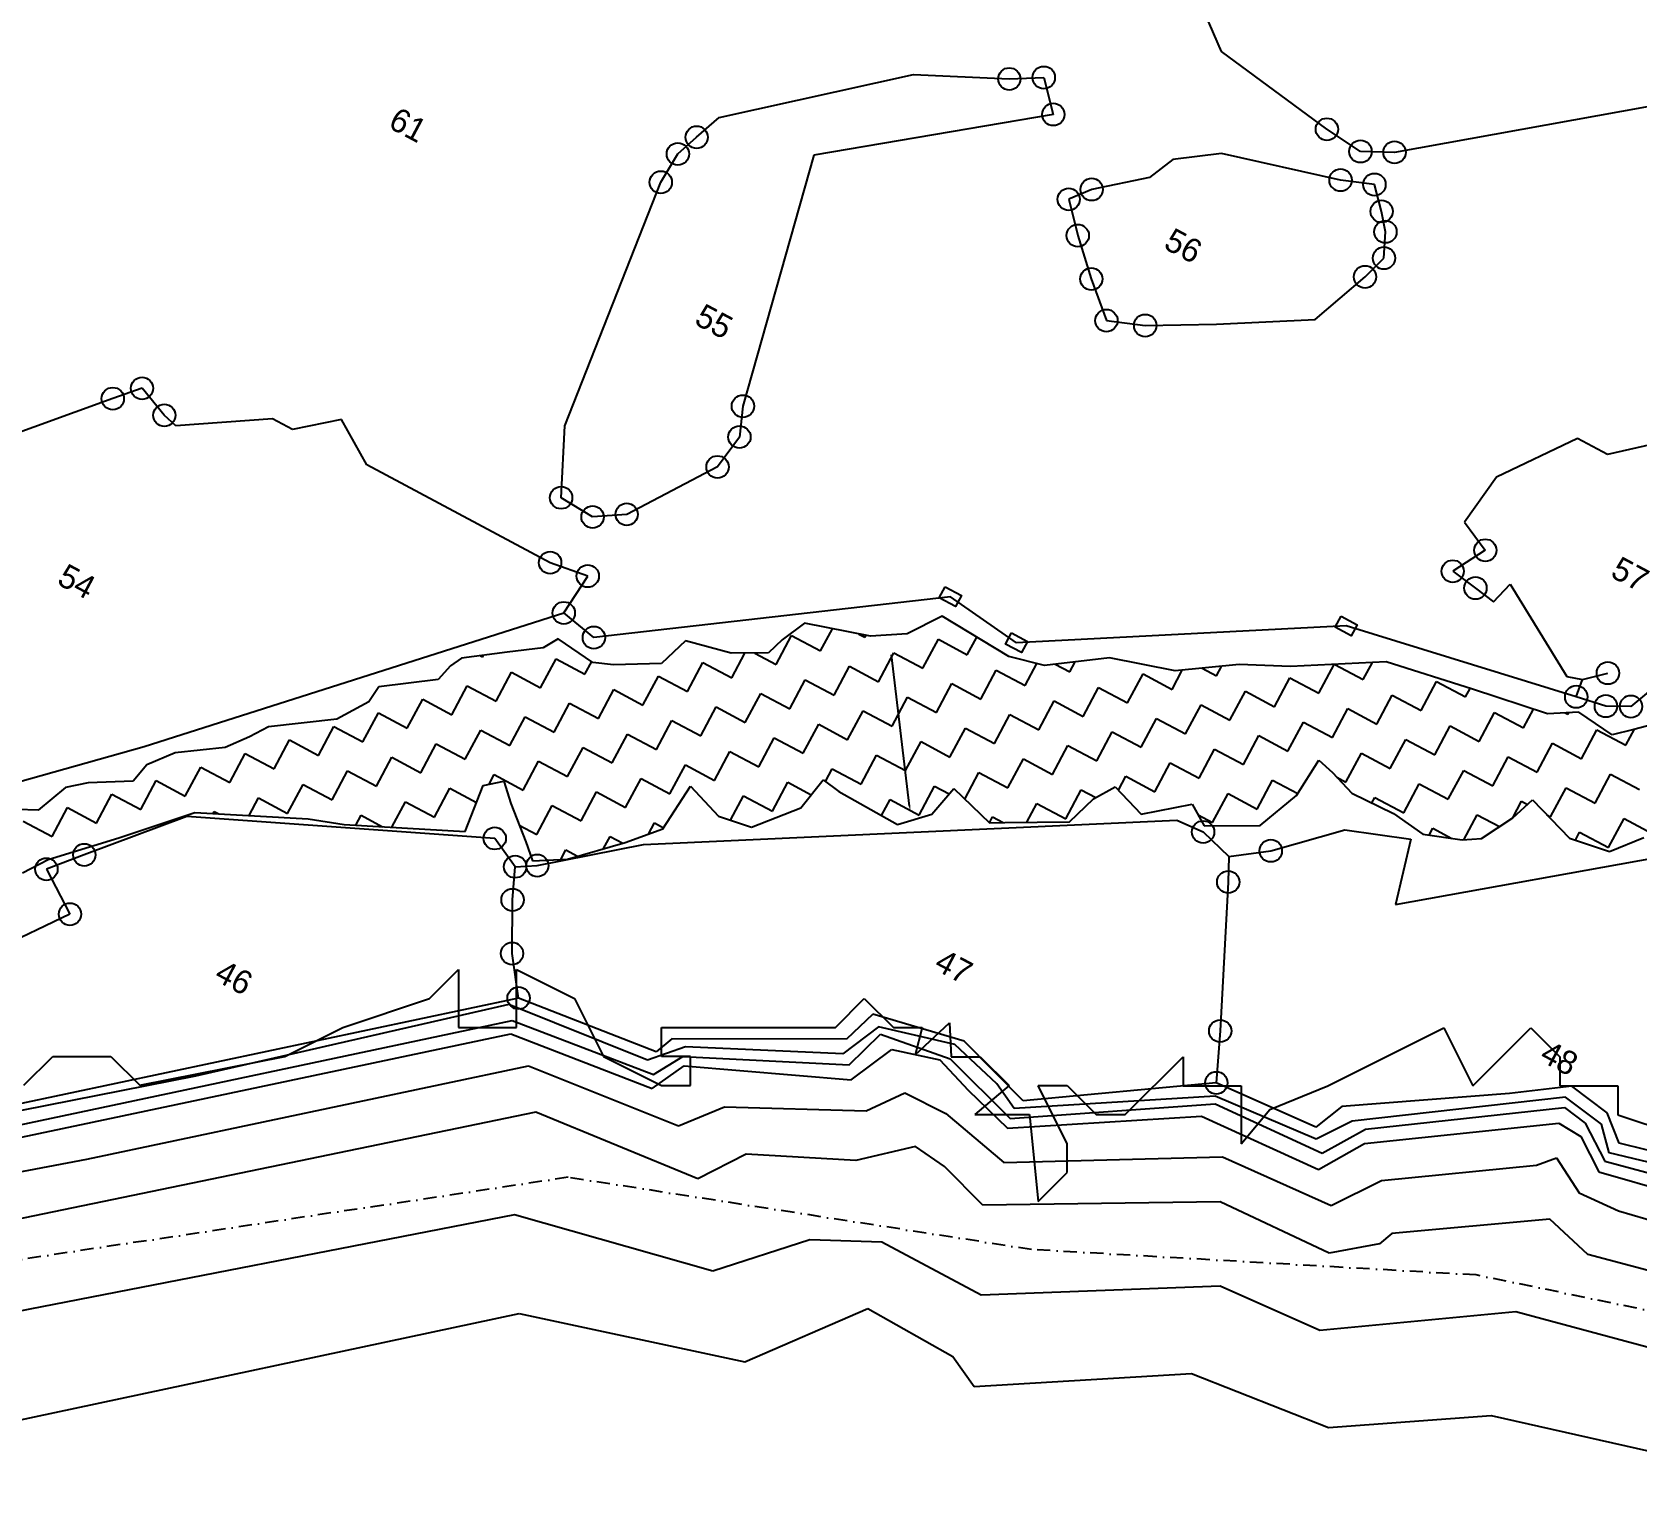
# Model space of a CAD drawing. Header units: metres. Extents: x 345339 to 348404, y 1759591 to 1762525.
# Drawn here: x 347132 to 347740, y 1759591 to 1760143 of the extents above; entities that cross this region are included whole.
import ezdxf

# ---------------------------------------------------------------- set-up
doc = ezdxf.new("R2010")
doc.units = ezdxf.units.M
doc.linetypes.add('DASHDOT', pattern=[1, 0.5, -0.25, 0, -0.25])
for name, color, linetype in [('LINE_WATER', 4, 'Continuous'), ('POLY_HATCH', 12, 'Continuous'), ('POLY_PARCEL', 6, 'Continuous'), ('POLY_WATER', 4, 'Continuous'), ('SYM_ARROW', 1, 'Continuous'), ('TEXT_PARCEL', 7, 'Continuous'), ('V_BOUND_STREAM_LINE', 7, 'DASHDOT'), ('VILLAGE BOUNDRY', 15, 'Continuous')]:
    doc.layers.add(name, color=color, linetype=linetype)
doc.styles.add('TEXT_MAP', font='')
doc.styles.get('TEXT_MAP').set_extended_font_data('Kruti Dev 050')

msp = doc.modelspace()

# ---------------------------------------------------------------- linework, layer by layer
for points in [[(347477.81, 1759932.47), (347483.92, 1759929.22), (347481.66, 1759924.99), (347475.55, 1759928.25)], [(347627.74, 1759921.37), (347633.85, 1759918.11), (347631.6, 1759913.89), (347625.49, 1759917.14)], [(347502.87, 1759915.03), (347508.98, 1759911.78), (347506.73, 1759907.55), (347500.62, 1759910.81)]]:
    msp.add_lwpolyline(points, close=True)
for centre in [(347502.06, 1760124.79), (347515.12, 1760125.33), (347518.73, 1760111.35), (347383.63, 1760102.71), (347622.38, 1760105.73), (347376.51, 1760096.38), (347635.08, 1760097.33), (347647.99, 1760096.99), (347370.05, 1760085.67), (347533.26, 1760082.95), (347627.55, 1760086.49), (347640.37, 1760084.82), (347524.56, 1760079.21), (347643.09, 1760074.64), (347527.98, 1760065.48), (347644.54, 1760066.92), (347643.98, 1760056.95), (347533.13, 1760049.04), (347636.81, 1760049.84), (347538.84, 1760033.28), (347553.54, 1760031.41), (347162.45, 1760003.74), (347173.53, 1760007.64), (347181.98, 1759997.42), (347401.16, 1760000.87), (347399.82, 1759989.2), (347391.53, 1759977.86), (347332.28, 1759966.21), (347344.21, 1759958.91), (347357.13, 1759959.91), (347682.38, 1759946.3), (347328.13, 1759941.61), (347342.37, 1759936.54), (347670.02, 1759938.35), (347678.65, 1759931.99), (347333.29, 1759922.57), (347344.68, 1759913.24), (347728.8, 1759899.77), (347716.82, 1759890.81), (347728.03, 1759887.29), (347737.55, 1759887.12), (347575.47, 1759839.64), (347307.14, 1759837.2), (347601.12, 1759832.51), (347151.66, 1759830.95), (347314.86, 1759826.47), (347323.27, 1759826.9), (347137.31, 1759825.52), (347585, 1759820.67), (347146.24, 1759808.5), (347313.9, 1759813.91), (347313.7, 1759793.58), (347316.18, 1759776.74), (347581.95, 1759764.27), (347580.48, 1759744.62)]:
    msp.add_circle(centre, 4.23)
at = {"layer": 'LINE_WATER'}
for p, q in [((347312.51, 1759774.25), (347193.76, 1759747.18)), ((347365.05, 1759753.2), (347312.51, 1759774.25)), ((347126.71, 1759728.59), (347313.78, 1759768.22)), ((347313.78, 1759768.22), (347367.25, 1759747.84)), ((347452.56, 1759765.8), (347439.03, 1759755.64)), ((347481.44, 1759759.1), (347452.56, 1759765.8)), ((347123.06, 1759723.02), (347313.27, 1759763.18)), ((347313.27, 1759763.18), (347366.79, 1759742.44)), ((347379.36, 1759758.31), (347365.05, 1759753.2)), ((347439.03, 1759755.64), (347379.36, 1759758.31)), ((347441.34, 1759751.47), (347453.31, 1759763.04)), ((347453.31, 1759763.04), (347479.6, 1759753.66)), ((347497.31, 1759744.27), (347481.44, 1759759.1)), ((347367.25, 1759747.84), (347378.41, 1759754.64)), ((347378.41, 1759754.64), (347441.34, 1759751.47)), ((347442.14, 1759745.72), (347457.53, 1759757.21)), ((347457.53, 1759757.21), (347475.74, 1759753.3)), ((347475.74, 1759753.3), (347486.42, 1759741.82)), ((347479.6, 1759753.66), (347502.36, 1759731.11)), ((347193.76, 1759747.18), (347118.8, 1759732.38)), ((347152.64, 1759715.71), (347319.87, 1759751.1)), ((347319.87, 1759751.1), (347376.71, 1759728.34)), ((347366.79, 1759742.44), (347378.9, 1759751.04)), ((347378.9, 1759751.04), (347442.14, 1759745.72)), ((347447.86, 1759734.09), (347462.45, 1759740.79)), ((347462.45, 1759740.79), (347478.03, 1759733.06)), ((347486.42, 1759741.82), (347501.39, 1759727.48)), ((347503.93, 1759734.95), (347497.31, 1759744.27)), ((347580.01, 1759739.59), (347503.93, 1759734.95)), ((347618.26, 1759723.26), (347580.01, 1759739.59)), ((347322.73, 1759733.48), (347121.18, 1759691.87)), ((347384.09, 1759708.32), (347322.73, 1759733.48)), ((347376.71, 1759728.34), (347394.13, 1759735.5)), ((347394.13, 1759735.5), (347447.86, 1759734.09)), ((347502.36, 1759731.11), (347580.06, 1759736.62)), ((347580.06, 1759736.62), (347620.54, 1759717.95)), ((347712.71, 1759739.19), (347631.95, 1759730.11)), ((347637.01, 1759727.12), (347712.34, 1759735.23)), ((347712.34, 1759735.23), (347720.2, 1759729.31)), ((347726.41, 1759729), (347712.71, 1759739.19)), ((347478.03, 1759733.06), (347499.98, 1759714.42)), ((347501.39, 1759727.48), (347574.88, 1759731.97)), ((347574.88, 1759731.97), (347619.21, 1759711.82)), ((347631.95, 1759730.11), (347618.26, 1759723.26)), ((347620.54, 1759717.95), (347637.01, 1759727.12)), ((347636.62, 1759721.66), (347710.25, 1759729.33)), ((347710.25, 1759729.33), (347718.59, 1759724.31)), ((347720.2, 1759729.31), (347727.61, 1759714.94)), ((347729.33, 1759718.18), (347726.41, 1759729)), ((347619.21, 1759711.82), (347636.62, 1759721.66)), ((347718.59, 1759724.31), (347725.34, 1759710.87)), ((347123.3, 1759710.15), (347152.64, 1759715.71)), ((347402.4, 1759717.67), (347384.09, 1759708.32)), ((347443.98, 1759715.2), (347402.4, 1759717.67)), ((347466.54, 1759720.56), (347443.98, 1759715.2)), ((347477.55, 1759712.95), (347466.54, 1759720.56)), ((347499.98, 1759714.42), (347582.85, 1759716.59)), ((347582.85, 1759716.59), (347624.02, 1759698.13)), ((347701.74, 1759713.47), (347709.37, 1759716.18)), ((347709.37, 1759716.18), (347717.95, 1759702.92)), ((347779.58, 1759705.88), (347729.33, 1759718.18)), ((347492.02, 1759698.28), (347477.55, 1759712.95)), ((347643.02, 1759707.69), (347701.74, 1759713.47)), ((347725.34, 1759710.87), (347781.22, 1759694.99)), ((347727.61, 1759714.94), (347779.87, 1759700.99)), ((347624.02, 1759698.13), (347643.02, 1759707.69)), ((347717.95, 1759702.92), (347732.88, 1759696.12)), ((347581.96, 1759699.58), (347492.02, 1759698.28)), ((347623.17, 1759680.1), (347581.96, 1759699.58)), ((347314.65, 1759694.69), (347121.33, 1759657.08)), ((347389.8, 1759673.27), (347314.65, 1759694.69)), ((347706.78, 1759693), (347646.99, 1759687.58)), ((347721.25, 1759679.6), (347706.78, 1759693)), ((347732.88, 1759696.12), (347783.52, 1759681.3)), ((347426.54, 1759685.15), (347389.8, 1759673.27)), ((347453.73, 1759684.23), (347426.54, 1759685.15)), ((347646.99, 1759687.58), (347642.23, 1759683.63)), ((347491.36, 1759664.18), (347453.73, 1759684.23)), ((347642.23, 1759683.63), (347623.17, 1759680.1)), ((347790.17, 1759661.31), (347721.25, 1759679.6)), ((347581.94, 1759667.66), (347491.36, 1759664.18)), ((347619.65, 1759650.82), (347581.94, 1759667.66)), ((347693.98, 1759657.87), (347619.65, 1759650.82)), ((347796.82, 1759630.24), (347693.98, 1759657.87))]:
    msp.add_line(p, q, dxfattribs=at)
at = {"layer": 'POLY_HATCH'}
for p, q in [((347424.52, 1759918.68), (347416.02, 1759912.33)), ((347449.42, 1759913.73), (347424.52, 1759918.68)), ((347476.69, 1759921.38), (347463.34, 1759914.62)), ((347501.83, 1759906.07), (347476.69, 1759921.38)), ((347331.12, 1759912.79), (347325.48, 1759909.41)), ((347344.29, 1759903.86), (347331.12, 1759912.79)), ((347379.37, 1759912.03), (347370.31, 1759903.43)), ((347396.69, 1759907.28), (347379.37, 1759912.03)), ((347416.02, 1759912.33), (347410.84, 1759907.42)), ((347463.34, 1759914.62), (347449.42, 1759913.73)), ((347294.54, 1759905.42), (347290.42, 1759902.5)), ((347311.79, 1759907.75), (347294.54, 1759905.42)), ((347325.48, 1759909.41), (347311.79, 1759907.75)), ((347352.1, 1759902.9), (347344.29, 1759903.86)), ((347370.31, 1759903.43), (347352.1, 1759902.9)), ((347410.84, 1759907.42), (347396.69, 1759907.28)), ((347515.39, 1759902.68), (347501.83, 1759906.07)), ((347539.98, 1759905.57), (347515.39, 1759902.68)), ((347564.87, 1759900.62), (347539.98, 1759905.57)), ((347644.82, 1759904.08), (347608.63, 1759902.25)), ((347677.58, 1759893.7), (347644.82, 1759904.08)), ((347290.42, 1759902.5), (347285.74, 1759897.32)), ((347589.19, 1759903.02), (347564.87, 1759900.62)), ((347608.63, 1759902.25), (347589.19, 1759903.02)), ((347263.18, 1759894.62), (347259.5, 1759888.91)), ((347285.74, 1759897.32), (347263.18, 1759894.62)), ((347705.9, 1759884.37), (347677.58, 1759893.7)), ((347259.5, 1759888.91), (347247.3, 1759882.33)), ((347221.45, 1759879.48), (347214.27, 1759875.62)), ((347247.3, 1759882.33), (347221.45, 1759879.48)), ((347717.79, 1759885.06), (347705.9, 1759884.37)), ((347730.46, 1759876.4), (347717.79, 1759885.06)), ((347748.27, 1759880.98), (347738.6, 1759878.46)), ((347214.27, 1759875.62), (347205.07, 1759871.57)), ((347738.6, 1759878.46), (347730.46, 1759876.4)), ((347186.06, 1759869.55), (347175.33, 1759865.03)), ((347205.07, 1759871.57), (347186.06, 1759869.55)), ((347175.33, 1759865.03), (347170.12, 1759858.85)), ((347610.83, 1759853.4), (347619.25, 1759866.82)), ((347619.25, 1759866.82), (347624.44, 1759862.13)), ((347624.44, 1759862.13), (347631.83, 1759854.36)), ((347144.54, 1759856.49), (347134.21, 1759847.92)), ((347153.18, 1759858.29), (347144.54, 1759856.49)), ((347170.12, 1759858.85), (347153.18, 1759858.29)), ((347296, 1759839.75), (347302.76, 1759857.25)), ((347302.76, 1759857.25), (347310.64, 1759858.81)), ((347310.64, 1759858.81), (347313.2, 1759850.41)), ((347370.83, 1759840.82), (347381.35, 1759856.96)), ((347381.35, 1759856.96), (347391.93, 1759845.57)), ((347423.09, 1759848.79), (347431.55, 1759859.37)), ((347431.55, 1759859.37), (347437.5, 1759854.92)), ((347437.5, 1759854.92), (347459.67, 1759842.47)), ((347472.66, 1759846.42), (347481, 1759856.05)), ((347481, 1759856.05), (347494.56, 1759843.07)), ((347533.97, 1759852.13), (347542.17, 1759856.72)), ((347542.17, 1759856.72), (347552.02, 1759846.36)), ((347313.2, 1759850.41), (347318.9, 1759835.87)), ((347404.46, 1759841.45), (347423.09, 1759848.79)), ((347524.9, 1759843.53), (347533.97, 1759852.13)), ((347552.02, 1759846.36), (347571.32, 1759850.14)), ((347571.32, 1759850.14), (347575.91, 1759841.94)), ((347597.14, 1759842.14), (347610.83, 1759853.4)), ((347631.83, 1759854.36), (347647.55, 1759846.63)), ((347692.74, 1759844.93), (347700.25, 1759851.81)), ((347700.25, 1759851.81), (347714.28, 1759837.29)), ((347134.21, 1759847.92), (347116.53, 1759848.39)), ((347164.78, 1759837.39), (347193.58, 1759846.99)), ((347193.58, 1759846.99), (347236.48, 1759844.6)), ((347236.48, 1759844.6), (347250.07, 1759842.47)), ((347391.93, 1759845.57), (347404.46, 1759841.45)), ((347459.67, 1759842.47), (347472.66, 1759846.42)), ((347494.56, 1759843.07), (347500.38, 1759843.17)), ((347500.38, 1759843.17), (347524.9, 1759843.53)), ((347647.55, 1759846.63), (347658.72, 1759838.75)), ((347680.92, 1759837.16), (347692.74, 1759844.93)), ((347138.03, 1759829.25), (347164.78, 1759837.39)), ((347250.07, 1759842.47), (347296, 1759839.75)), ((347356.55, 1759835.63), (347370.83, 1759840.82)), ((347575.91, 1759841.94), (347597.14, 1759842.14)), ((347658.72, 1759838.75), (347673.58, 1759836.6)), ((347673.58, 1759836.6), (347680.92, 1759837.16)), ((347714.28, 1759837.29), (347729.37, 1759832.28)), ((347729.37, 1759832.28), (347742.39, 1759837.49)), ((347318.9, 1759835.87), (347321.49, 1759828.73)), ((347334.65, 1759829.39), (347356.55, 1759835.63)), ((347128.3, 1759824.2), (347138.03, 1759829.25)), ((347321.49, 1759828.73), (347334.65, 1759829.39))]:
    msp.add_line(p, q, dxfattribs=at)
at = {"layer": 'POLY_HATCH', "linetype": 'Continuous'}
for p, q in [((347430.57, 1759908.21), (347435.03, 1759916.59)), ((347413.74, 1759903.09), (347419.59, 1759914.06)), ((347419.59, 1759914.06), (347430.57, 1759908.21)), ((347445.02, 1759914.6), (347447.39, 1759913.34)), ((347447.39, 1759913.34), (347447.77, 1759914.06)), ((347469.34, 1759901.65), (347475.19, 1759912.62)), ((347475.19, 1759912.62), (347486.16, 1759906.77)), ((347486.16, 1759906.77), (347489.72, 1759913.45)), ((347301.75, 1759906.39), (347302.55, 1759905.96)), ((347302.55, 1759905.96), (347302.85, 1759906.54)), ((347324.5, 1759894.27), (347330.35, 1759905.25)), ((347330.35, 1759905.25), (347341.32, 1759899.4)), ((347341.32, 1759899.4), (347343.86, 1759904.15)), ((347380.1, 1759892.83), (347385.94, 1759903.81)), ((347385.94, 1759903.81), (347396.92, 1759897.96)), ((347396.92, 1759897.96), (347401.91, 1759907.33)), ((347405.7, 1759907.37), (347413.74, 1759903.09)), ((347452.52, 1759896.52), (347458.36, 1759907.49)), ((347458.36, 1759907.49), (347469.34, 1759901.65)), ((347524.94, 1759900.21), (347526.98, 1759904.04)), ((347636.13, 1759897.33), (347639.59, 1759903.82)), ((347307.68, 1759889.14), (347313.52, 1759900.12)), ((347313.52, 1759900.12), (347324.5, 1759894.27)), ((347363.27, 1759887.7), (347369.12, 1759898.68)), ((347369.12, 1759898.68), (347380.1, 1759892.83)), ((347435.69, 1759891.39), (347441.54, 1759902.37)), ((347441.54, 1759902.37), (347452.52, 1759896.52)), ((347491.29, 1759889.95), (347497.14, 1759900.93)), ((347497.14, 1759900.93), (347508.11, 1759895.08)), ((347508.11, 1759895.08), (347512.54, 1759903.39)), ((347519.41, 1759903.15), (347524.94, 1759900.21)), ((347546.89, 1759888.51), (347552.73, 1759899.49)), ((347552.73, 1759899.49), (347563.71, 1759893.64)), ((347563.71, 1759893.64), (347567.57, 1759900.89)), ((347575.15, 1759901.63), (347580.53, 1759898.77)), ((347580.53, 1759898.77), (347582.44, 1759902.35)), ((347602.48, 1759887.07), (347608.33, 1759898.05)), ((347608.33, 1759898.05), (347619.31, 1759892.2)), ((347619.31, 1759892.2), (347625.11, 1759903.08)), ((347625.31, 1759903.09), (347636.13, 1759897.33)), ((347290.85, 1759884.01), (347296.7, 1759894.99)), ((347296.7, 1759894.99), (347307.68, 1759889.14)), ((347346.45, 1759882.57), (347352.3, 1759893.55)), ((347352.3, 1759893.55), (347363.27, 1759887.7)), ((347402.05, 1759881.13), (347407.89, 1759892.11)), ((347407.89, 1759892.11), (347418.87, 1759886.26)), ((347418.87, 1759886.26), (347424.72, 1759897.24)), ((347424.72, 1759897.24), (347435.69, 1759891.39)), ((347474.47, 1759884.82), (347480.31, 1759895.8)), ((347480.31, 1759895.8), (347491.29, 1759889.95)), ((347530.06, 1759883.38), (347535.91, 1759894.36)), ((347535.91, 1759894.36), (347546.89, 1759888.51)), ((347585.66, 1759881.94), (347591.51, 1759892.92)), ((347591.51, 1759892.92), (347602.48, 1759887.07)), ((347641.26, 1759880.5), (347647.11, 1759891.48)), ((347647.11, 1759891.48), (347658.08, 1759885.63)), ((347658.08, 1759885.63), (347663.93, 1759896.61)), ((347663.93, 1759896.61), (347674.9, 1759890.76)), ((347674.9, 1759890.76), (347676.63, 1759894)), ((347274.03, 1759878.89), (347279.88, 1759889.86)), ((347279.88, 1759889.86), (347290.85, 1759884.01)), ((347329.63, 1759877.45), (347335.47, 1759888.42)), ((347335.47, 1759888.42), (347346.45, 1759882.57)), ((347385.22, 1759876.01), (347391.07, 1759886.98)), ((347391.07, 1759886.98), (347402.05, 1759881.13)), ((347440.82, 1759874.57), (347446.67, 1759885.54)), ((347446.67, 1759885.54), (347457.64, 1759879.7)), ((347457.64, 1759879.7), (347463.49, 1759890.67)), ((347463.49, 1759890.67), (347474.47, 1759884.82)), ((347513.24, 1759878.26), (347519.09, 1759889.23)), ((347519.09, 1759889.23), (347530.06, 1759883.38)), ((347568.84, 1759876.82), (347574.69, 1759887.79)), ((347574.69, 1759887.79), (347585.66, 1759881.94)), ((347624.44, 1759875.38), (347630.28, 1759886.35)), ((347630.28, 1759886.35), (347641.26, 1759880.5)), ((347696.86, 1759879.06), (347700.61, 1759886.11)), ((347240.38, 1759868.63), (347246.23, 1759879.61)), ((347246.23, 1759879.61), (347257.21, 1759873.76)), ((347257.21, 1759873.76), (347263.05, 1759884.73)), ((347263.05, 1759884.73), (347274.03, 1759878.89)), ((347312.8, 1759872.32), (347318.65, 1759883.29)), ((347318.65, 1759883.29), (347329.63, 1759877.45)), ((347368.4, 1759870.88), (347374.25, 1759881.85)), ((347374.25, 1759881.85), (347385.22, 1759876.01)), ((347424, 1759869.44), (347429.85, 1759880.41)), ((347429.85, 1759880.41), (347440.82, 1759874.57)), ((347496.42, 1759873.13), (347502.27, 1759884.1)), ((347502.27, 1759884.1), (347513.24, 1759878.26)), ((347552.02, 1759871.69), (347557.86, 1759882.66)), ((347557.86, 1759882.66), (347568.84, 1759876.82)), ((347607.61, 1759870.25), (347613.46, 1759881.22)), ((347613.46, 1759881.22), (347624.44, 1759875.38)), ((347663.21, 1759868.81), (347669.06, 1759879.78)), ((347669.06, 1759879.78), (347680.03, 1759873.94)), ((347680.03, 1759873.94), (347685.88, 1759884.91)), ((347685.88, 1759884.91), (347696.86, 1759879.06)), ((347712.61, 1759884.76), (347713.68, 1759884.19)), ((347713.68, 1759884.19), (347714.03, 1759884.84)), ((347223.56, 1759863.5), (347229.41, 1759874.48)), ((347229.41, 1759874.48), (347240.38, 1759868.63)), ((347279.16, 1759862.06), (347285.01, 1759873.04)), ((347285.01, 1759873.04), (347295.98, 1759867.19)), ((347295.98, 1759867.19), (347301.83, 1759878.17)), ((347301.83, 1759878.17), (347312.8, 1759872.32)), ((347351.58, 1759865.75), (347357.43, 1759876.73)), ((347357.43, 1759876.73), (347368.4, 1759870.88)), ((347407.17, 1759864.31), (347413.02, 1759875.29)), ((347413.02, 1759875.29), (347424, 1759869.44)), ((347462.77, 1759862.87), (347468.62, 1759873.85)), ((347468.62, 1759873.85), (347479.59, 1759868)), ((347479.59, 1759868), (347485.44, 1759878.98)), ((347485.44, 1759878.98), (347496.42, 1759873.13)), ((347535.19, 1759866.56), (347541.04, 1759877.54)), ((347541.04, 1759877.54), (347552.02, 1759871.69)), ((347590.79, 1759865.12), (347596.64, 1759876.1)), ((347596.64, 1759876.1), (347607.61, 1759870.25)), ((347646.39, 1759863.68), (347652.23, 1759874.66)), ((347652.23, 1759874.66), (347663.21, 1759868.81)), ((347701.98, 1759862.24), (347707.83, 1759873.22)), ((347707.83, 1759873.22), (347718.81, 1759867.37)), ((347718.81, 1759867.37), (347724.65, 1759878.35)), ((347724.65, 1759878.35), (347735.63, 1759872.5)), ((347735.63, 1759872.5), (347738.84, 1759878.52)), ((347206.74, 1759858.37), (347212.59, 1759869.35)), ((347212.59, 1759869.35), (347223.56, 1759863.5)), ((347262.33, 1759856.94), (347268.18, 1759867.91)), ((347268.18, 1759867.91), (347279.16, 1759862.06)), ((347334.75, 1759860.62), (347340.6, 1759871.6)), ((347340.6, 1759871.6), (347351.58, 1759865.75)), ((347390.35, 1759859.18), (347396.2, 1759870.16)), ((347396.2, 1759870.16), (347407.17, 1759864.31)), ((347445.95, 1759857.74), (347451.8, 1759868.72)), ((347451.8, 1759868.72), (347462.77, 1759862.87)), ((347501.55, 1759856.3), (347507.39, 1759867.28)), ((347507.39, 1759867.28), (347518.37, 1759861.43)), ((347518.37, 1759861.43), (347524.22, 1759872.41)), ((347524.22, 1759872.41), (347535.19, 1759866.56)), ((347573.97, 1759859.99), (347579.81, 1759870.97)), ((347579.81, 1759870.97), (347590.79, 1759865.12)), ((347629.56, 1759858.55), (347635.41, 1759869.53)), ((347635.41, 1759869.53), (347646.39, 1759863.68)), ((347685.16, 1759857.11), (347691.01, 1759868.09)), ((347691.01, 1759868.09), (347701.98, 1759862.24)), ((347189.91, 1759853.25), (347195.76, 1759864.22)), ((347195.76, 1759864.22), (347206.74, 1759858.37)), ((347245.51, 1759851.81), (347251.36, 1759862.78)), ((347251.36, 1759862.78), (347262.33, 1759856.94)), ((347305.02, 1759857.7), (347306.96, 1759861.34)), ((347306.96, 1759861.34), (347317.93, 1759855.5)), ((347317.93, 1759855.5), (347323.78, 1759866.47)), ((347323.78, 1759866.47), (347334.75, 1759860.62)), ((347373.53, 1759854.06), (347379.38, 1759865.03)), ((347379.38, 1759865.03), (347390.35, 1759859.18)), ((347432.39, 1759858.74), (347434.97, 1759863.59)), ((347434.97, 1759863.59), (347445.95, 1759857.74)), ((347485.18, 1759852.04), (347490.57, 1759862.15)), ((347490.57, 1759862.15), (347501.55, 1759856.3)), ((347557.14, 1759854.87), (347562.99, 1759865.84)), ((347562.99, 1759865.84), (347573.97, 1759859.99)), ((347668.34, 1759851.99), (347674.18, 1759862.96)), ((347674.18, 1759862.96), (347685.16, 1759857.11)), ((347723.93, 1759850.55), (347729.78, 1759861.52)), ((347729.78, 1759861.52), (347740.76, 1759855.67)), ((347173.09, 1759848.12), (347178.94, 1759859.09)), ((347178.94, 1759859.09), (347189.91, 1759853.25)), ((347228.69, 1759846.68), (347234.54, 1759857.65)), ((347234.54, 1759857.65), (347245.51, 1759851.81)), ((347284.29, 1759845.24), (347290.13, 1759856.22)), ((347290.13, 1759856.22), (347300.27, 1759850.81)), ((347339.88, 1759843.8), (347345.73, 1759854.78)), ((347345.73, 1759854.78), (347356.71, 1759848.93)), ((347356.71, 1759848.93), (347362.55, 1759859.9)), ((347362.55, 1759859.9), (347373.53, 1759854.06)), ((347412.3, 1759847.49), (347418.15, 1759858.46)), ((347418.15, 1759858.46), (347427.04, 1759853.73)), ((347467.9, 1759846.05), (347473.75, 1759857.02)), ((347473.75, 1759857.02), (347479.28, 1759854.07)), ((347523.5, 1759844.61), (347529.34, 1759855.58)), ((347529.34, 1759855.58), (347534.87, 1759852.64)), ((347543.37, 1759855.46), (347546.17, 1759860.71)), ((347546.17, 1759860.71), (347557.14, 1759854.87)), ((347595.92, 1759848.3), (347601.76, 1759859.27)), ((347601.76, 1759859.27), (347611.32, 1759854.18)), ((347626.08, 1759860.41), (347629.56, 1759858.55)), ((347651.51, 1759846.86), (347657.36, 1759857.83)), ((347657.36, 1759857.83), (347668.34, 1759851.99)), ((347707.11, 1759845.42), (347712.96, 1759856.39)), ((347712.96, 1759856.39), (347723.93, 1759850.55)), ((347139.45, 1759837.86), (347145.29, 1759848.84)), ((347145.29, 1759848.84), (347156.27, 1759842.99)), ((347156.27, 1759842.99), (347162.12, 1759853.97)), ((347162.12, 1759853.97), (347173.09, 1759848.12)), ((347214.15, 1759845.84), (347217.71, 1759852.53)), ((347217.71, 1759852.53), (347228.69, 1759846.68)), ((347268.15, 1759841.4), (347273.31, 1759851.09)), ((347273.31, 1759851.09), (347284.29, 1759845.24)), ((347323.06, 1759838.67), (347328.91, 1759849.65)), ((347328.91, 1759849.65), (347339.88, 1759843.8)), ((347396.4, 1759844.09), (347401.33, 1759853.34)), ((347401.33, 1759853.34), (347412.3, 1759847.49)), ((347453.69, 1759845.83), (347456.92, 1759851.9)), ((347456.92, 1759851.9), (347467.9, 1759846.05)), ((347508.7, 1759843.29), (347512.52, 1759850.46)), ((347512.52, 1759850.46), (347523.5, 1759844.61)), ((347579.09, 1759843.17), (347584.94, 1759854.15)), ((347584.94, 1759854.15), (347595.92, 1759848.3)), ((347639.43, 1759850.62), (347640.54, 1759852.71)), ((347640.54, 1759852.71), (347651.51, 1759846.86)), ((347692.78, 1759844.97), (347696.14, 1759851.27)), ((347696.14, 1759851.27), (347698.36, 1759850.08)), ((347128.47, 1759843.71), (347139.45, 1759837.86)), ((347200.47, 1759846.6), (347200.89, 1759847.4)), ((347200.89, 1759847.4), (347202.61, 1759846.48)), ((347254.49, 1759842.21), (347256.49, 1759845.96)), ((347256.49, 1759845.96), (347264.65, 1759841.61)), ((347365.43, 1759838.86), (347367.68, 1759843.08)), ((347367.68, 1759843.08), (347371.11, 1759841.25)), ((347494.52, 1759843.11), (347495.7, 1759845.33)), ((347495.7, 1759845.33), (347499.78, 1759843.16)), ((347573.58, 1759846.11), (347579.09, 1759843.17)), ((347674.26, 1759836.65), (347679.31, 1759846.14)), ((347679.31, 1759846.14), (347687.74, 1759841.65)), ((347705.7, 1759846.17), (347707.11, 1759845.42)), ((347729.06, 1759833.72), (347734.91, 1759844.7)), ((347734.91, 1759844.7), (347745.61, 1759839)), ((347316.41, 1759842.21), (347323.06, 1759838.67)), ((347348.38, 1759833.31), (347350.86, 1759837.95)), ((347350.86, 1759837.95), (347355.68, 1759835.39)), ((347661.1, 1759838.41), (347662.49, 1759841.01)), ((347662.49, 1759841.01), (347669.72, 1759837.16)), ((347716.48, 1759836.56), (347718.09, 1759839.57)), ((347718.09, 1759839.57), (347729.06, 1759833.72)), ((347332.14, 1759829.26), (347334.03, 1759832.82)), ((347334.03, 1759832.82), (347338.45, 1759830.47))]:
    msp.add_line(p, q, dxfattribs=at)
at = {"layer": 'POLY_PARCEL'}
for p, q in [((347582.44, 1760135.18), (347571.47, 1760160.64)), ((347622.38, 1760105.73), (347582.44, 1760135.18)), ((347392.13, 1760110.19), (347465.78, 1760126.48)), ((347465.78, 1760126.48), (347502.06, 1760124.79)), ((347502.06, 1760124.79), (347515.12, 1760125.33)), ((347515.12, 1760125.33), (347518.73, 1760111.35)), ((347794.97, 1760123.46), (347647.99, 1760096.99)), ((347383.63, 1760102.71), (347392.13, 1760110.19)), ((347518.73, 1760111.35), (347428.05, 1760095.94)), ((347635.08, 1760097.33), (347622.38, 1760105.73)), ((347376.51, 1760096.38), (347383.63, 1760102.71)), ((347370.05, 1760085.67), (347376.51, 1760096.38)), ((347428.05, 1760095.94), (347401.16, 1760000.87)), ((347564, 1760094.27), (347555.2, 1760087.45)), ((347582.5, 1760096.53), (347564, 1760094.27)), ((347627.55, 1760086.49), (347582.5, 1760096.53)), ((347647.99, 1760096.99), (347635.08, 1760097.33)), ((347555.2, 1760087.45), (347533.26, 1760082.95)), ((347640.37, 1760084.82), (347627.55, 1760086.49)), ((347333.67, 1759993.42), (347370.05, 1760085.67)), ((347533.26, 1760082.95), (347524.56, 1760079.21)), ((347643.09, 1760074.64), (347640.37, 1760084.82)), ((347524.56, 1760079.21), (347527.98, 1760065.48)), ((347644.54, 1760066.92), (347643.09, 1760074.64)), ((347527.98, 1760065.48), (347533.13, 1760049.04)), ((347643.98, 1760056.95), (347644.54, 1760066.92)), ((347636.81, 1760049.84), (347643.98, 1760056.95)), ((347617.89, 1760033.72), (347636.81, 1760049.84)), ((347533.13, 1760049.04), (347538.84, 1760033.28)), ((347538.84, 1760033.28), (347553.54, 1760031.41)), ((347553.54, 1760031.41), (347580.58, 1760031.96)), ((347580.58, 1760031.96), (347617.89, 1760033.72)), ((347173.53, 1760007.64), (347162.45, 1760003.74)), ((347181.98, 1759997.42), (347173.53, 1760007.64)), ((347162.45, 1760003.74), (347093.32, 1759978.73)), ((347401.16, 1760000.87), (347399.82, 1759989.2)), ((347186.4, 1759993.43), (347181.98, 1759997.42)), ((347222.96, 1759996.02), (347186.4, 1759993.43)), ((347230.59, 1759992.1), (347222.96, 1759996.02)), ((347249.11, 1759995.79), (347230.59, 1759992.1)), ((347258.68, 1759978.62), (347249.11, 1759995.79)), ((347332.28, 1759966.21), (347333.67, 1759993.42)), ((347399.82, 1759989.2), (347391.53, 1759977.86)), ((347717.29, 1759988.68), (347686.56, 1759973.97)), ((347728.71, 1759982.59), (347717.29, 1759988.68)), ((347748.05, 1759986.94), (347728.71, 1759982.59)), ((347328.13, 1759941.61), (347258.68, 1759978.62)), ((347391.53, 1759977.86), (347357.13, 1759959.91)), ((347686.56, 1759973.97), (347674.54, 1759956.92)), ((347344.21, 1759958.91), (347332.28, 1759966.21)), ((347357.13, 1759959.91), (347344.21, 1759958.91)), ((347674.54, 1759956.92), (347682.38, 1759946.3)), ((347682.38, 1759946.3), (347670.02, 1759938.35)), ((347342.37, 1759936.54), (347328.13, 1759941.61)), ((347333.29, 1759922.57), (347342.37, 1759936.54)), ((347670.02, 1759938.35), (347678.65, 1759931.99)), ((347479.74, 1759928.73), (347344.68, 1759913.24)), ((347504.8, 1759911.29), (347479.74, 1759928.73)), ((347678.65, 1759931.99), (347685.47, 1759926.8)), ((347685.47, 1759926.8), (347691.77, 1759933.41)), ((347691.77, 1759933.41), (347713.27, 1759898.53)), ((347174.34, 1759871.99), (347333.29, 1759922.57)), ((347344.68, 1759913.24), (347333.29, 1759922.57)), ((347629.67, 1759917.63), (347504.8, 1759911.29)), ((347716.82, 1759890.81), (347629.67, 1759917.63)), ((347713.27, 1759898.53), (347719.25, 1759897.35)), ((347716.82, 1759890.81), (347719.25, 1759897.35)), ((347719.25, 1759897.35), (347728.8, 1759899.77)), ((347750.84, 1759898.23), (347737.55, 1759887.12)), ((347728.03, 1759887.29), (347716.82, 1759890.81)), ((347737.55, 1759887.12), (347728.03, 1759887.29)), ((347096.82, 1759850.19), (347174.34, 1759871.99)), ((347190.45, 1759845.43), (347151.66, 1759830.95)), ((347307.14, 1759837.2), (347190.45, 1759845.43)), ((347363.51, 1759834.88), (347565.58, 1759844.09)), ((347565.58, 1759844.09), (347575.47, 1759839.64)), ((347314.86, 1759826.47), (347307.14, 1759837.2)), ((347575.47, 1759839.64), (347585.25, 1759830.34)), ((347601.12, 1759832.51), (347629.1, 1759840.49)), ((347629.1, 1759840.49), (347654.2, 1759836.92)), ((347648.4, 1759812.22), (347800.76, 1759839.55)), ((347654.2, 1759836.92), (347648.4, 1759812.22)), ((347151.66, 1759830.95), (347137.31, 1759825.52)), ((347323.27, 1759826.9), (347363.51, 1759834.88)), ((347585.25, 1759830.34), (347601.12, 1759832.51)), ((347137.31, 1759825.52), (347146.24, 1759808.5)), ((347313.9, 1759813.91), (347314.86, 1759826.47)), ((347314.86, 1759826.47), (347323.27, 1759826.9)), ((347585.25, 1759830.34), (347585, 1759820.67)), ((347585, 1759820.67), (347581.95, 1759764.27)), ((347313.7, 1759793.58), (347313.9, 1759813.91)), ((347146.24, 1759808.5), (347053.91, 1759764.63)), ((347316.18, 1759776.74), (347313.7, 1759793.58)), ((347581.95, 1759764.27), (347580.48, 1759744.62))]:
    msp.add_line(p, q, dxfattribs=at)
at = {"layer": 'POLY_WATER'}
for p, q in [((347316.18, 1759776.74), (347125.52, 1759736.28)), ((347368.29, 1759756.32), (347316.18, 1759776.74)), ((347450.36, 1759770.63), (347440.43, 1759761.21)), ((347484.97, 1759760.36), (347450.36, 1759770.63)), ((347374.23, 1759761.33), (347368.29, 1759756.32)), ((347440.43, 1759761.21), (347374.23, 1759761.33)), ((347507.32, 1759737.83), (347484.97, 1759760.36)), ((347580.48, 1759744.62), (347507.32, 1759737.83)), ((347618.15, 1759727.81), (347580.48, 1759744.62)), ((347691.58, 1759740.64), (347628.04, 1759735.62)), ((347715.09, 1759743.41), (347691.58, 1759740.64)), ((347728.57, 1759733.28), (347715.09, 1759743.41)), ((347628.04, 1759735.62), (347618.15, 1759727.81)), ((347733.08, 1759721.8), (347728.57, 1759733.28)), ((347778.65, 1759710.6), (347733.08, 1759721.8)), ((347123.27, 1759616.08), (347316.42, 1759657.32)), ((347316.42, 1759657.32), (347401.93, 1759639.03)), ((347401.93, 1759639.03), (347448.52, 1759659.22)), ((347448.52, 1759659.22), (347480.63, 1759641.03)), ((347480.63, 1759641.03), (347488.69, 1759629.68)), ((347488.69, 1759629.68), (347571.11, 1759634.58)), ((347571.11, 1759634.58), (347622.94, 1759614.09)), ((347622.94, 1759614.09), (347684.56, 1759618.68)), ((347684.56, 1759618.68), (347805.89, 1759591.24))]:
    msp.add_line(p, q, dxfattribs=at)
at = {"layer": 'SYM_ARROW', "extrusion": (0, 0, -1)}
msp.add_lwpolyline([(-347464.31, 1759849.37), (-347457.47, 1759906.76)], dxfattribs=at)
msp.add_solid([(-347464.01, 1759849.34), (-347464.53, 1759847.59), (-347464.61, 1759849.41)], dxfattribs=at)
at = {"layer": 'V_BOUND_STREAM_LINE', "ltscale": 10}
for p, q in [((347334.99, 1759708.85), (347108.68, 1759674.86)), ((347510.46, 1759681.51), (347334.99, 1759708.85)), ((347678.89, 1759671.86), (347510.46, 1759681.51)), ((347789.26, 1759649.14), (347678.89, 1759671.86))]:
    msp.add_line(p, q, dxfattribs=at)
at = {"layer": 'VILLAGE BOUNDRY', "ltscale": 0.1}
for p, q in [((347282.48, 1759776.58), (347293.45, 1759787.54)), ((347293.45, 1759787.54), (347293.44, 1759765.61)), ((347315.41, 1759765.6), (347315.42, 1759787.53)), ((347315.42, 1759787.53), (347337.38, 1759776.56)), ((347249.55, 1759765.62), (347282.48, 1759776.58)), ((347337.38, 1759776.56), (347348.34, 1759754.59)), ((347436.17, 1759765.56), (347447.14, 1759776.52)), ((347447.14, 1759776.52), (347458.13, 1759765.55)), ((347227.58, 1759754.63), (347249.55, 1759765.62)), ((347293.44, 1759765.61), (347315.41, 1759765.6)), ((347370.3, 1759754.58), (347370.3, 1759765.58)), ((347370.3, 1759765.58), (347436.17, 1759765.56)), ((347458.13, 1759765.55), (347469.1, 1759765.54)), ((347466.46, 1759755.18), (347479.39, 1759767.39)), ((347469.1, 1759765.54), (347466.46, 1759755.18)), ((347479.39, 1759767.39), (347480.06, 1759754.54)), ((347622.78, 1759743.52), (347666.72, 1759765.47)), ((347666.72, 1759765.47), (347677.67, 1759743.5)), ((347677.67, 1759743.5), (347699.65, 1759765.46)), ((347699.65, 1759765.46), (347710.61, 1759754.46)), ((347128.78, 1759743.7), (347139.75, 1759754.66)), ((347139.75, 1759754.66), (347161.72, 1759754.66)), ((347161.72, 1759754.66), (347172.68, 1759743.69)), ((347172.68, 1759743.69), (347227.58, 1759754.63)), ((347348.34, 1759754.59), (347370.3, 1759743.61)), ((347381.27, 1759754.58), (347370.3, 1759754.58)), ((347381.26, 1759743.61), (347381.27, 1759754.58)), ((347480.06, 1759754.54), (347491.06, 1759754.54)), ((347491.06, 1759754.54), (347502.02, 1759743.57)), ((347545.91, 1759732.59), (347567.89, 1759754.51)), ((347567.89, 1759754.51), (347567.88, 1759743.54)), ((347710.61, 1759754.46), (347710.6, 1759743.49)), ((347370.3, 1759743.61), (347381.26, 1759743.61)), ((347502.02, 1759743.57), (347488.95, 1759732.68)), ((347523.98, 1759721.59), (347512.99, 1759743.56)), ((347512.99, 1759743.56), (347523.99, 1759743.56)), ((347523.99, 1759743.56), (347534.95, 1759732.59)), ((347567.88, 1759743.54), (347589.85, 1759743.54)), ((347589.85, 1759743.54), (347589.84, 1759721.57)), ((347600.81, 1759734.57), (347622.78, 1759743.52)), ((347710.6, 1759743.49), (347732.57, 1759743.48)), ((347732.57, 1759743.48), (347732.57, 1759732.52)), ((347589.84, 1759721.57), (347600.81, 1759734.57)), ((347488.95, 1759732.68), (347509.68, 1759732.68)), ((347509.68, 1759732.68), (347512.97, 1759699.67)), ((347534.95, 1759732.59), (347545.91, 1759732.59)), ((347732.57, 1759732.52), (347765.49, 1759721.51)), ((347523.97, 1759710.63), (347523.98, 1759721.59)), ((347512.97, 1759699.67), (347523.97, 1759710.63))]:
    msp.add_line(p, q, dxfattribs=at)

# ---------------------------------------------------------------- texts
at = {"layer": 'TEXT_PARCEL', "style": 'TEXT_MAP'}
for s, p in [('61', (347266.36, 1760106.58)), ('56', (347560.07, 1760060.84)), ('55', (347382.29, 1760032.18)), ('54', (347140.87, 1759933.71)), ('57', (347729.33, 1759936.46)), ('46', (347200.44, 1759783.73)), ('47', (347473.11, 1759787.85)), ('48', (347702.49, 1759753.19))]:
    msp.add_text(s, height=8.954, rotation=331.95174, dxfattribs=at).set_placement(p)

doc.saveas('drawing.dxf')
